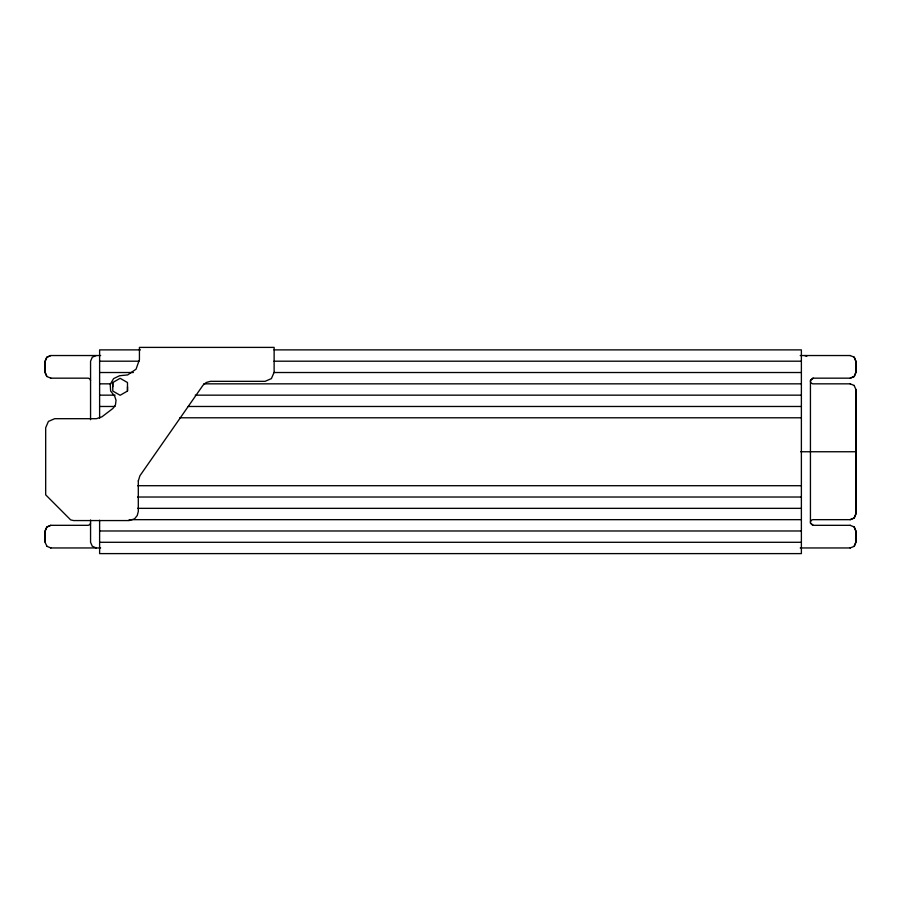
<?xml version="1.0" encoding="UTF-8"?>
<svg xmlns="http://www.w3.org/2000/svg" width="901" height="901" viewBox="0 0 901 901"><rect width="100%" height="100%" fill="white"/><g stroke="black" fill="none" stroke-linecap="round" stroke-linejoin="round"><path stroke-width="1.35" d="M112.771 386.788L112.771 382.542L120.137 378.296L127.492 382.542L127.492 391.034L120.137 395.28L112.771 391.034L112.771 382.542M127.492 391.034L127.492 386.788M854.114 546.299L855.77 542.289L855.77 530.982L854.114 526.972M90.562 523.053L89.852 524.596L88.298 525.317L50.693 525.317L46.751 527.029L45.05 530.982L45.05 542.289L46.931 546.243M810.438 521.927L811.148 520.373L812.702 519.663L850.307 519.663L854.294 517.996L855.95 513.998L855.95 389.491L854.114 385.493M850.307 525.317L812.702 525.317L810.438 523.053L810.438 380.436L812.702 378.172L850.307 378.172L854.294 376.517L855.95 372.518L855.95 361.2L854.294 357.19L850.127 355.535M810.438 380.436L813.265 378.172M50.873 355.535L46.931 357.246L45.23 361.2L45.23 372.518L46.931 376.472M50.873 525.317L46.931 527.029L45.23 530.982L45.23 542.289M96.227 355.535L92.274 357.246L90.562 361.2L90.562 419.708M850.127 378.172L854.114 376.517L855.77 372.518L855.77 361.2L854.114 357.19M850.127 519.663L854.114 517.996L855.77 513.998L855.77 389.491M850.127 547.954L854.294 546.299L855.95 542.289L855.95 530.982L854.294 526.972L850.127 525.317M140.41 349.881L99.617 349.881L99.617 418.357M274.005 349.881L801.383 349.881L801.383 553.608L99.617 553.608L99.617 520.226M100.642 355.535L50.693 355.535L46.751 357.246L45.05 361.2L45.05 372.518L46.751 376.472L50.873 378.172M800.212 355.535L850.307 355.535M99.617 361.2L139.002 361.2M274.005 361.2L801.383 361.2M99.617 372.518L133.371 372.518M274.005 372.518L801.383 372.518M50.693 378.172L88.298 378.172L89.852 378.893L90.562 380.436M99.617 383.837L110.868 383.837M203.694 383.837L801.383 383.837M850.307 383.837L812.702 383.837L811.148 383.116L810.438 381.574M99.617 395.156L115.091 395.156M195.247 395.156L801.383 395.156M99.617 406.475L115.091 406.475M188.219 406.475L801.383 406.475M179.783 417.794L801.383 417.794M800.707 451.75L855.95 451.75M137.594 485.707L801.383 485.707M137.594 497.025L801.383 497.025M137.594 508.344L801.383 508.344M129.158 519.663L801.383 519.663M99.617 530.982L801.383 530.982M99.617 542.289L801.383 542.289M50.693 547.954L100.642 547.954M800.212 547.954L850.307 547.954M804.773 355.535L806.778 356.368M850.127 383.837L854.294 385.493M96.227 547.954L92.274 546.243L90.562 542.289L90.562 520.001M46.751 546.243L50.873 547.954M810.438 523.053L813.265 525.317M138.303 480.92L138.303 511.509L137.211 515.563L134.564 518.83L129.248 520.564L73.589 520.564L70.672 519.9L45.681 494.829L45.681 427.75L48.406 421.42L54.702 418.695L96.418 418.695L101.914 416.836L112.895 408.468L115.452 404.943L116.038 400.224L114.697 396.294L110.643 391L110.226 384.344L113.616 378.589L119.642 375.717L127.683 374.929L136.051 369.185L139.43 359.623L139.43 347.392L274.129 347.392L274.129 372.282L271.392 378.611L265.074 381.337L210.451 381.337L206.318 382.475L203.018 385.223L139.925 475.751L138.303 480.92"/></g></svg>
